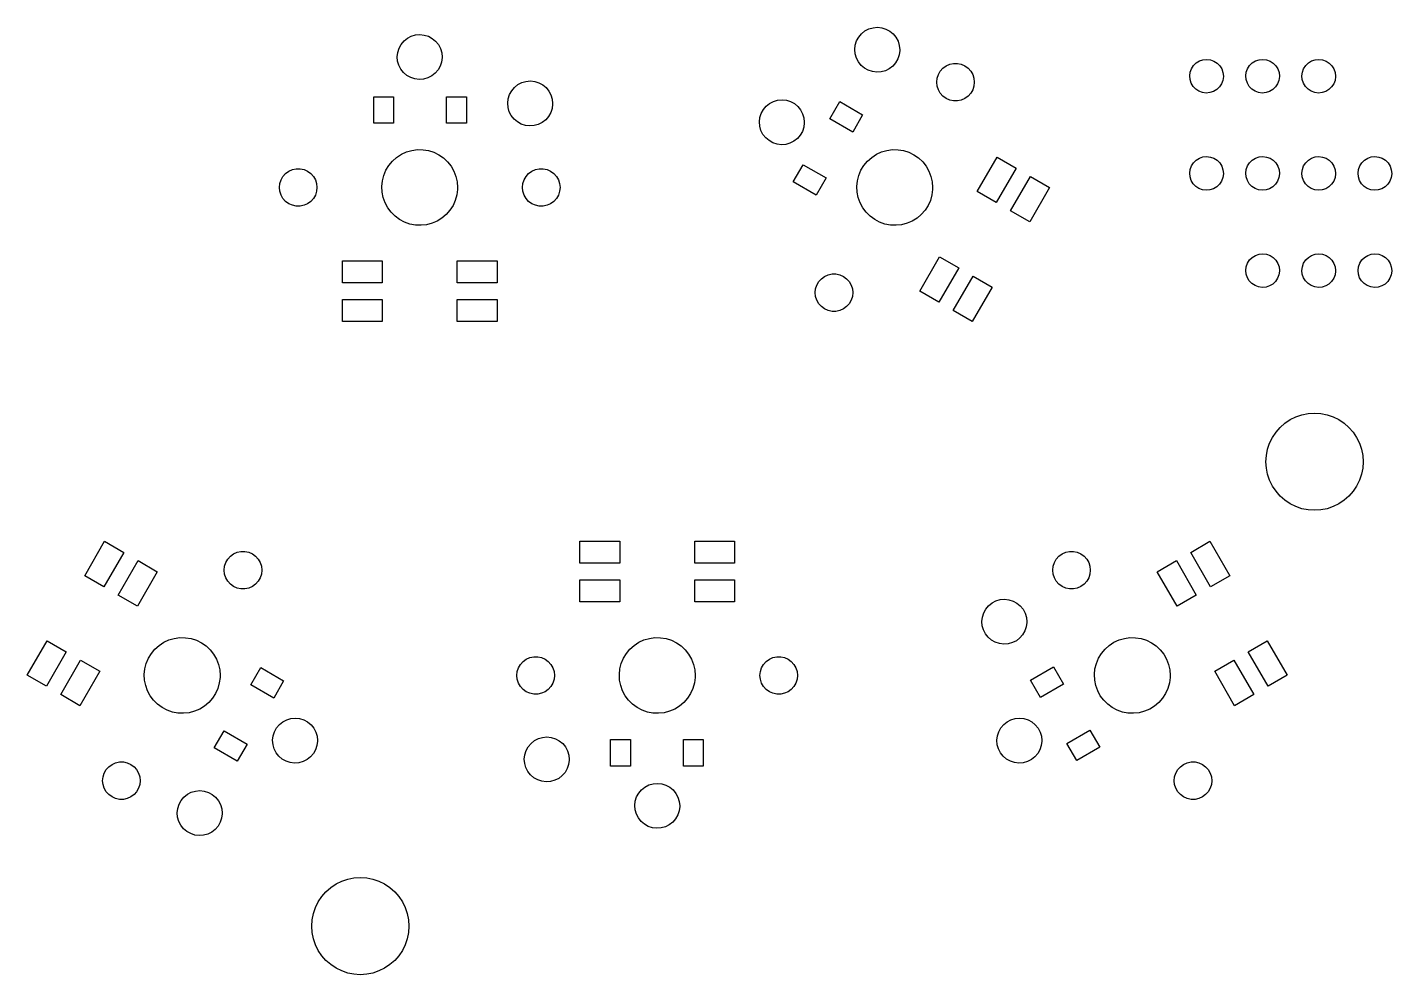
# Model space of a CAD drawing. Extents: x 192 to 316, y -163 to -63.
# Drawn here: x 191.7 to 253.5, y -162.6 to -119.8 of the extents above; entities that cross this region are included whole.
import ezdxf

# ---------------------------------------------------------------- set-up
doc = ezdxf.new("R2010")
doc.units = 0
doc.layers.add('BLACK', color=7, linetype='CONTINUOUS')

msp = doc.modelspace()

# ---------------------------------------------------------------- linework, layer by layer
at = {"layer": 'BLACK', "linetype": 'CONTINUOUS'}
for p, q in [((229.829, -119.828), (230.019, -119.772)), ((230.019, -119.772), (230.216, -119.754)), ((230.216, -119.754), (230.413, -119.775)), ((230.413, -119.775), (230.603, -119.833)), ((208.662, -120.526), (208.789, -120.374)), ((208.789, -120.374), (208.944, -120.25)), ((208.944, -120.25), (209.119, -120.158)), ((209.119, -120.158), (209.31, -120.102)), ((209.31, -120.102), (209.507, -120.084)), ((209.507, -120.084), (209.704, -120.105)), ((209.704, -120.105), (209.894, -120.163)), ((209.894, -120.163), (210.068, -120.258)), ((210.068, -120.258), (210.221, -120.384)), ((210.221, -120.384), (210.346, -120.538)), ((229.215, -120.559), (229.275, -120.37)), ((229.275, -120.37), (229.371, -120.196)), ((229.371, -120.196), (229.498, -120.044)), ((229.498, -120.044), (229.653, -119.92)), ((229.653, -119.92), (229.829, -119.828)), ((230.603, -119.833), (230.777, -119.928)), ((230.777, -119.928), (230.93, -120.054)), ((230.93, -120.054), (231.055, -120.208)), ((231.055, -120.208), (231.148, -120.383)), ((231.148, -120.383), (231.206, -120.573)), ((208.484, -121.086), (208.506, -120.889)), ((208.506, -120.889), (208.566, -120.7)), ((208.566, -120.7), (208.662, -120.526)), ((210.346, -120.538), (210.439, -120.713)), ((210.439, -120.713), (210.497, -120.903)), ((210.497, -120.903), (210.516, -121.1)), ((229.193, -120.756), (229.215, -120.559)), ((229.21, -120.953), (229.193, -120.756)), ((229.264, -121.144), (229.21, -120.953)), ((231.2, -120.995), (231.137, -121.183)), ((231.225, -120.798), (231.2, -120.995)), ((231.206, -120.573), (231.225, -120.77)), ((231.225, -120.77), (231.225, -120.798)), ((208.501, -121.283), (208.484, -121.086)), ((208.555, -121.474), (208.501, -121.283)), ((208.646, -121.65), (208.555, -121.474)), ((208.769, -121.806), (208.646, -121.65)), ((210.428, -121.513), (210.33, -121.686)), ((210.491, -121.325), (210.428, -121.513)), ((210.516, -121.128), (210.491, -121.325)), ((210.516, -121.1), (210.516, -121.128)), ((229.355, -121.32), (229.264, -121.144)), ((229.478, -121.476), (229.355, -121.32)), ((229.629, -121.604), (229.478, -121.476)), ((229.802, -121.701), (229.629, -121.604)), ((230.754, -121.628), (230.577, -121.717)), ((230.91, -121.506), (230.754, -121.628)), ((231.039, -121.356), (230.91, -121.506)), ((231.137, -121.183), (231.039, -121.356)), ((233.062, -121.737), (233.181, -121.605)), ((233.181, -121.605), (233.325, -121.5)), ((233.325, -121.5), (233.487, -121.428)), ((233.487, -121.428), (233.661, -121.391)), ((233.661, -121.391), (233.839, -121.391)), ((233.839, -121.391), (234.013, -121.428)), ((234.013, -121.428), (234.175, -121.5)), ((234.175, -121.5), (234.319, -121.605)), ((234.319, -121.605), (234.438, -121.737)), ((244.369, -121.787), (244.427, -121.627)), ((244.427, -121.627), (244.519, -121.484)), ((244.519, -121.484), (244.641, -121.366)), ((244.641, -121.366), (244.786, -121.277)), ((244.786, -121.277), (244.946, -121.222)), ((244.946, -121.222), (245.115, -121.204)), ((245.115, -121.204), (245.284, -121.224)), ((245.284, -121.224), (245.444, -121.281)), ((245.444, -121.281), (245.587, -121.372)), ((245.587, -121.372), (245.707, -121.493)), ((245.707, -121.493), (245.797, -121.637)), ((245.797, -121.637), (245.853, -121.797)), ((246.909, -121.787), (246.967, -121.627)), ((246.967, -121.627), (247.059, -121.484)), ((247.059, -121.484), (247.181, -121.366)), ((247.181, -121.366), (247.326, -121.277)), ((247.326, -121.277), (247.486, -121.222)), ((247.486, -121.222), (247.655, -121.204)), ((247.655, -121.204), (247.824, -121.224)), ((247.824, -121.224), (247.984, -121.281)), ((247.984, -121.281), (248.127, -121.372)), ((248.127, -121.372), (248.247, -121.493)), ((248.247, -121.493), (248.337, -121.637)), ((248.337, -121.637), (248.393, -121.797)), ((249.449, -121.787), (249.507, -121.627)), ((249.507, -121.627), (249.599, -121.484)), ((249.599, -121.484), (249.721, -121.366)), ((249.721, -121.366), (249.866, -121.277)), ((249.866, -121.277), (250.026, -121.222)), ((250.026, -121.222), (250.195, -121.204)), ((250.195, -121.204), (250.364, -121.224)), ((250.364, -121.224), (250.524, -121.281)), ((250.524, -121.281), (250.667, -121.372)), ((250.667, -121.372), (250.787, -121.493)), ((250.787, -121.493), (250.877, -121.637)), ((250.877, -121.637), (250.933, -121.797)), ((208.92, -121.934), (208.769, -121.806)), ((209.093, -122.031), (208.92, -121.934)), ((209.282, -122.092), (209.093, -122.031)), ((209.479, -122.116), (209.282, -122.092)), ((209.676, -122.101), (209.479, -122.116)), ((209.867, -122.047), (209.676, -122.101)), ((210.044, -121.958), (209.867, -122.047)), ((210.201, -121.836), (210.044, -121.958)), ((210.33, -121.686), (210.201, -121.836)), ((213.944, -122.35), (214.119, -122.258)), ((214.119, -122.258), (214.31, -122.202)), ((214.31, -122.202), (214.507, -122.184)), ((214.507, -122.184), (214.704, -122.205)), ((214.704, -122.205), (214.894, -122.263)), ((214.894, -122.263), (215.068, -122.358)), ((229.991, -121.762), (229.802, -121.701)), ((230.188, -121.786), (229.991, -121.762)), ((230.386, -121.77), (230.188, -121.786)), ((230.577, -121.717), (230.386, -121.77)), ((232.899, -122.237), (232.918, -122.06)), ((232.918, -122.414), (232.899, -122.237)), ((232.918, -122.06), (232.973, -121.891)), ((232.973, -121.891), (233.062, -121.737)), ((234.438, -121.737), (234.527, -121.891)), ((234.527, -121.891), (234.582, -122.06)), ((234.582, -122.06), (234.601, -122.237)), ((234.601, -122.237), (234.582, -122.414)), ((244.348, -121.955), (244.369, -121.787)), ((244.365, -122.124), (244.348, -121.955)), ((244.418, -122.286), (244.365, -122.124)), ((245.848, -122.156), (245.788, -122.314)), ((245.872, -121.987), (245.848, -122.156)), ((245.853, -121.797), (245.872, -121.966)), ((245.872, -121.966), (245.872, -121.987)), ((246.888, -121.955), (246.909, -121.787)), ((246.905, -122.124), (246.888, -121.955)), ((246.958, -122.286), (246.905, -122.124)), ((248.388, -122.156), (248.328, -122.314)), ((248.412, -121.987), (248.388, -122.156)), ((248.393, -121.797), (248.412, -121.966)), ((248.412, -121.966), (248.412, -121.987)), ((249.428, -121.955), (249.449, -121.787)), ((249.445, -122.124), (249.428, -121.955)), ((249.498, -122.286), (249.445, -122.124)), ((250.928, -122.156), (250.868, -122.314)), ((250.952, -121.987), (250.928, -122.156)), ((250.933, -121.797), (250.952, -121.966)), ((250.952, -121.966), (250.952, -121.987)), ((213.506, -122.989), (213.566, -122.8)), ((213.566, -122.8), (213.662, -122.626)), ((213.662, -122.626), (213.789, -122.474)), ((213.789, -122.474), (213.944, -122.35)), ((215.068, -122.358), (215.221, -122.484)), ((215.221, -122.484), (215.346, -122.638)), ((215.346, -122.638), (215.439, -122.813)), ((215.439, -122.813), (215.497, -123.003)), ((232.973, -122.583), (232.918, -122.414)), ((233.062, -122.737), (232.973, -122.583)), ((233.181, -122.869), (233.062, -122.737)), ((233.325, -122.974), (233.181, -122.869)), ((234.319, -122.869), (234.175, -122.974)), ((234.438, -122.737), (234.319, -122.869)), ((234.527, -122.583), (234.438, -122.737)), ((234.582, -122.414), (234.527, -122.583)), ((244.506, -122.431), (244.418, -122.286)), ((244.624, -122.553), (244.506, -122.431)), ((244.766, -122.646), (244.624, -122.553)), ((244.926, -122.705), (244.766, -122.646)), ((245.094, -122.728), (244.926, -122.705)), ((245.263, -122.712), (245.094, -122.728)), ((245.425, -122.66), (245.263, -122.712)), ((245.571, -122.573), (245.425, -122.66)), ((245.694, -122.456), (245.571, -122.573)), ((245.788, -122.314), (245.694, -122.456)), ((247.046, -122.431), (246.958, -122.286)), ((247.164, -122.553), (247.046, -122.431)), ((247.306, -122.646), (247.164, -122.553)), ((247.466, -122.705), (247.306, -122.646)), ((247.634, -122.728), (247.466, -122.705)), ((247.803, -122.712), (247.634, -122.728)), ((247.965, -122.66), (247.803, -122.712)), ((248.111, -122.573), (247.965, -122.66)), ((248.234, -122.456), (248.111, -122.573)), ((248.328, -122.314), (248.234, -122.456)), ((249.586, -122.431), (249.498, -122.286)), ((249.704, -122.553), (249.586, -122.431)), ((249.846, -122.646), (249.704, -122.553)), ((250.006, -122.705), (249.846, -122.646)), ((250.174, -122.728), (250.006, -122.705)), ((250.343, -122.712), (250.174, -122.728)), ((250.505, -122.66), (250.343, -122.712)), ((250.651, -122.573), (250.505, -122.66)), ((250.774, -122.456), (250.651, -122.573)), ((250.868, -122.314), (250.774, -122.456)), ((207.417, -124.1), (207.417, -122.9)), ((207.417, -122.9), (208.317, -122.9)), ((208.317, -122.9), (208.317, -124.1)), ((210.717, -124.1), (210.717, -122.9)), ((210.717, -122.9), (211.617, -122.9)), ((211.617, -122.9), (211.617, -124.1)), ((213.484, -123.186), (213.506, -122.989)), ((213.501, -123.383), (213.484, -123.186)), ((213.555, -123.574), (213.501, -123.383)), ((215.491, -123.425), (215.428, -123.613)), ((215.516, -123.228), (215.491, -123.425)), ((215.497, -123.003), (215.516, -123.2)), ((215.516, -123.2), (215.516, -123.228)), ((224.957, -123.65), (225.052, -123.476)), ((225.052, -123.476), (225.18, -123.324)), ((225.18, -123.324), (225.334, -123.2)), ((225.334, -123.2), (225.51, -123.108)), ((225.51, -123.108), (225.7, -123.052)), ((225.7, -123.052), (225.898, -123.034)), ((225.898, -123.034), (226.095, -123.055)), ((226.095, -123.055), (226.284, -123.113)), ((226.284, -123.113), (226.459, -123.208)), ((226.459, -123.208), (226.611, -123.334)), ((226.611, -123.334), (226.737, -123.488)), ((226.737, -123.488), (226.83, -123.663)), ((228.058, -123.896), (228.508, -123.116)), ((228.508, -123.116), (229.547, -123.716)), ((233.487, -123.046), (233.325, -122.974)), ((233.661, -123.083), (233.487, -123.046)), ((233.839, -123.083), (233.661, -123.083)), ((234.013, -123.046), (233.839, -123.083)), ((234.175, -122.974), (234.013, -123.046)), ((208.317, -124.1), (207.417, -124.1)), ((211.617, -124.1), (210.717, -124.1)), ((213.646, -123.75), (213.555, -123.574)), ((213.769, -123.906), (213.646, -123.75)), ((213.92, -124.034), (213.769, -123.906)), ((214.093, -124.131), (213.92, -124.034)), ((215.044, -124.058), (214.867, -124.147)), ((215.201, -123.936), (215.044, -124.058)), ((215.33, -123.786), (215.201, -123.936)), ((215.428, -123.613), (215.33, -123.786)), ((224.875, -124.036), (224.897, -123.839)), ((224.891, -124.233), (224.875, -124.036)), ((224.897, -123.839), (224.957, -123.65)), ((226.83, -123.663), (226.887, -123.853)), ((226.906, -124.078), (226.881, -124.275)), ((226.887, -123.853), (226.906, -124.05)), ((226.906, -124.05), (226.906, -124.078)), ((229.097, -124.496), (228.058, -123.896)), ((229.547, -123.716), (229.097, -124.496)), ((214.282, -124.192), (214.093, -124.131)), ((214.479, -124.216), (214.282, -124.192)), ((214.676, -124.201), (214.479, -124.216)), ((214.867, -124.147), (214.676, -124.201)), ((224.946, -124.424), (224.891, -124.233)), ((225.036, -124.6), (224.946, -124.424)), ((225.16, -124.756), (225.036, -124.6)), ((226.721, -124.636), (226.591, -124.786)), ((226.819, -124.463), (226.721, -124.636)), ((226.881, -124.275), (226.819, -124.463)), ((208.9, -125.394), (209.144, -125.323)), ((209.144, -125.323), (209.395, -125.289)), ((209.395, -125.289), (209.649, -125.292)), ((209.649, -125.292), (209.9, -125.333)), ((209.9, -125.333), (210.142, -125.41)), ((225.311, -124.884), (225.16, -124.756)), ((225.484, -124.981), (225.311, -124.884)), ((225.672, -125.042), (225.484, -124.981)), ((225.869, -125.066), (225.672, -125.042)), ((226.067, -125.051), (225.869, -125.066)), ((226.258, -124.997), (226.067, -125.051)), ((226.435, -124.908), (226.258, -124.997)), ((226.591, -124.786), (226.435, -124.908)), ((230.4, -125.394), (230.644, -125.323)), ((230.644, -125.323), (230.895, -125.289)), ((230.895, -125.289), (231.149, -125.292)), ((231.149, -125.292), (231.4, -125.333)), ((231.4, -125.333), (231.642, -125.41)), ((208.104, -126.004), (208.267, -125.809)), ((208.267, -125.809), (208.456, -125.64)), ((208.456, -125.64), (208.669, -125.5)), ((208.669, -125.5), (208.9, -125.394)), ((210.142, -125.41), (210.37, -125.523)), ((210.37, -125.523), (210.579, -125.668)), ((210.579, -125.668), (210.764, -125.842)), ((210.764, -125.842), (210.921, -126.041)), ((226.408, -126.754), (226.858, -125.974)), ((226.858, -125.974), (227.897, -126.574)), ((229.604, -126.004), (229.767, -125.809)), ((229.767, -125.809), (229.956, -125.64)), ((229.956, -125.64), (230.169, -125.5)), ((230.169, -125.5), (230.4, -125.394)), ((231.642, -125.41), (231.87, -125.523)), ((231.87, -125.523), (232.079, -125.668)), ((232.079, -125.668), (232.264, -125.842)), ((232.264, -125.842), (232.421, -126.041)), ((234.73, -127.19), (235.63, -125.631)), ((235.63, -125.631), (236.496, -126.131)), ((244.427, -126.027), (244.519, -125.884)), ((244.519, -125.884), (244.641, -125.766)), ((244.641, -125.766), (244.786, -125.677)), ((244.786, -125.677), (244.946, -125.622)), ((244.946, -125.622), (245.115, -125.604)), ((245.115, -125.604), (245.284, -125.624)), ((245.284, -125.624), (245.444, -125.681)), ((245.444, -125.681), (245.587, -125.772)), ((245.587, -125.772), (245.707, -125.893)), ((245.707, -125.893), (245.797, -126.037)), ((246.967, -126.027), (247.059, -125.884)), ((247.059, -125.884), (247.181, -125.766)), ((247.181, -125.766), (247.326, -125.677)), ((247.326, -125.677), (247.486, -125.622)), ((247.486, -125.622), (247.655, -125.604)), ((247.655, -125.604), (247.824, -125.624)), ((247.824, -125.624), (247.984, -125.681)), ((247.984, -125.681), (248.127, -125.772)), ((248.127, -125.772), (248.247, -125.893)), ((248.247, -125.893), (248.337, -126.037)), ((249.507, -126.027), (249.599, -125.884)), ((249.599, -125.884), (249.721, -125.766)), ((249.721, -125.766), (249.866, -125.677)), ((249.866, -125.677), (250.026, -125.622)), ((250.026, -125.622), (250.195, -125.604)), ((250.195, -125.604), (250.364, -125.624)), ((250.364, -125.624), (250.524, -125.681)), ((250.524, -125.681), (250.667, -125.772)), ((250.667, -125.772), (250.787, -125.893)), ((250.787, -125.893), (250.877, -126.037)), ((252.047, -126.027), (252.139, -125.884)), ((252.139, -125.884), (252.261, -125.766)), ((252.261, -125.766), (252.406, -125.677)), ((252.406, -125.677), (252.566, -125.622)), ((252.566, -125.622), (252.735, -125.604)), ((252.735, -125.604), (252.904, -125.624)), ((252.904, -125.624), (253.064, -125.681)), ((253.064, -125.681), (253.207, -125.772)), ((253.207, -125.772), (253.327, -125.893)), ((253.327, -125.893), (253.417, -126.037)), ((203.223, -126.654), (203.312, -126.5)), ((203.312, -126.5), (203.431, -126.368)), ((203.431, -126.368), (203.575, -126.263)), ((203.575, -126.263), (203.737, -126.191)), ((203.737, -126.191), (203.911, -126.154)), ((203.911, -126.154), (204.089, -126.154)), ((204.089, -126.154), (204.263, -126.191)), ((204.263, -126.191), (204.425, -126.263)), ((204.425, -126.263), (204.569, -126.368)), ((204.569, -126.368), (204.688, -126.5)), ((204.688, -126.5), (204.777, -126.654)), ((207.812, -126.702), (207.874, -126.456)), ((207.874, -126.456), (207.972, -126.222)), ((207.972, -126.222), (208.104, -126.004)), ((210.921, -126.041), (211.047, -126.262)), ((211.047, -126.262), (211.14, -126.499)), ((211.14, -126.499), (211.196, -126.747)), ((214.223, -126.654), (214.312, -126.5)), ((214.312, -126.5), (214.431, -126.368)), ((214.431, -126.368), (214.575, -126.263)), ((214.575, -126.263), (214.737, -126.191)), ((214.737, -126.191), (214.911, -126.154)), ((214.911, -126.154), (215.089, -126.154)), ((215.089, -126.154), (215.263, -126.191)), ((215.263, -126.191), (215.425, -126.263)), ((215.425, -126.263), (215.569, -126.368)), ((215.569, -126.368), (215.688, -126.5)), ((215.688, -126.5), (215.777, -126.654)), ((227.897, -126.574), (227.447, -127.354)), ((229.312, -126.702), (229.374, -126.456)), ((229.374, -126.456), (229.472, -126.222)), ((229.472, -126.222), (229.604, -126.004)), ((232.421, -126.041), (232.547, -126.262)), ((232.547, -126.262), (232.64, -126.499)), ((232.64, -126.499), (232.696, -126.747)), ((236.496, -126.131), (235.596, -127.69)), ((236.245, -128.065), (237.145, -126.506)), ((237.145, -126.506), (238.011, -127.006)), ((244.348, -126.355), (244.369, -126.187)), ((244.365, -126.524), (244.348, -126.355)), ((244.418, -126.686), (244.365, -126.524)), ((244.369, -126.187), (244.427, -126.027)), ((245.848, -126.556), (245.788, -126.714)), ((245.797, -126.037), (245.853, -126.197)), ((245.872, -126.387), (245.848, -126.556)), ((245.853, -126.197), (245.872, -126.366)), ((245.872, -126.366), (245.872, -126.387)), ((246.888, -126.355), (246.909, -126.187)), ((246.905, -126.524), (246.888, -126.355)), ((246.958, -126.686), (246.905, -126.524)), ((246.909, -126.187), (246.967, -126.027)), ((248.388, -126.556), (248.328, -126.714)), ((248.337, -126.037), (248.393, -126.197)), ((248.412, -126.387), (248.388, -126.556)), ((248.393, -126.197), (248.412, -126.366)), ((248.412, -126.366), (248.412, -126.387)), ((249.428, -126.355), (249.449, -126.187)), ((249.445, -126.524), (249.428, -126.355)), ((249.498, -126.686), (249.445, -126.524)), ((249.449, -126.187), (249.507, -126.027)), ((250.928, -126.556), (250.868, -126.714)), ((250.877, -126.037), (250.933, -126.197)), ((250.952, -126.387), (250.928, -126.556)), ((250.933, -126.197), (250.952, -126.366)), ((250.952, -126.366), (250.952, -126.387)), ((251.968, -126.355), (251.989, -126.187)), ((251.985, -126.524), (251.968, -126.355)), ((252.038, -126.686), (251.985, -126.524)), ((251.989, -126.187), (252.047, -126.027)), ((253.468, -126.556), (253.408, -126.714)), ((253.417, -126.037), (253.473, -126.197)), ((253.492, -126.387), (253.468, -126.556)), ((253.473, -126.197), (253.492, -126.366)), ((253.492, -126.366), (253.492, -126.387)), ((203.149, -127), (203.168, -126.823)), ((203.168, -127.177), (203.149, -127)), ((203.168, -126.823), (203.223, -126.654)), ((203.223, -127.346), (203.168, -127.177)), ((204.777, -126.654), (204.832, -126.823)), ((204.832, -127.177), (204.777, -127.346)), ((204.832, -126.823), (204.851, -127)), ((204.851, -127), (204.832, -127.177)), ((207.786, -126.955), (207.812, -126.702)), ((207.798, -127.209), (207.786, -126.955)), ((207.848, -127.458), (207.798, -127.209)), ((211.212, -127.09), (211.18, -127.342)), ((211.196, -126.747), (211.214, -127)), ((211.214, -127), (211.212, -127.09)), ((214.149, -127), (214.168, -126.823)), ((214.168, -127.177), (214.149, -127)), ((214.168, -126.823), (214.223, -126.654)), ((214.223, -127.346), (214.168, -127.177)), ((215.777, -126.654), (215.832, -126.823)), ((215.832, -127.177), (215.777, -127.346)), ((215.832, -126.823), (215.851, -127)), ((215.851, -127), (215.832, -127.177)), ((227.447, -127.354), (226.408, -126.754)), ((229.286, -126.955), (229.312, -126.702)), ((229.298, -127.209), (229.286, -126.955)), ((229.348, -127.458), (229.298, -127.209)), ((232.712, -127.09), (232.68, -127.342)), ((232.696, -126.747), (232.714, -127)), ((232.714, -127), (232.712, -127.09)), ((235.596, -127.69), (234.73, -127.19)), ((238.011, -127.006), (237.111, -128.565)), ((244.506, -126.831), (244.418, -126.686)), ((244.624, -126.953), (244.506, -126.831)), ((244.766, -127.046), (244.624, -126.953)), ((244.926, -127.105), (244.766, -127.046)), ((245.094, -127.128), (244.926, -127.105)), ((245.263, -127.112), (245.094, -127.128)), ((245.425, -127.06), (245.263, -127.112)), ((245.571, -126.973), (245.425, -127.06)), ((245.694, -126.856), (245.571, -126.973)), ((245.788, -126.714), (245.694, -126.856)), ((247.046, -126.831), (246.958, -126.686)), ((247.164, -126.953), (247.046, -126.831)), ((247.306, -127.046), (247.164, -126.953)), ((247.466, -127.105), (247.306, -127.046)), ((247.634, -127.128), (247.466, -127.105)), ((247.803, -127.112), (247.634, -127.128)), ((247.965, -127.06), (247.803, -127.112)), ((248.111, -126.973), (247.965, -127.06)), ((248.234, -126.856), (248.111, -126.973)), ((248.328, -126.714), (248.234, -126.856)), ((249.586, -126.831), (249.498, -126.686)), ((249.704, -126.953), (249.586, -126.831)), ((249.846, -127.046), (249.704, -126.953)), ((250.006, -127.105), (249.846, -127.046)), ((250.174, -127.128), (250.006, -127.105)), ((250.343, -127.112), (250.174, -127.128)), ((250.505, -127.06), (250.343, -127.112)), ((250.651, -126.973), (250.505, -127.06)), ((250.774, -126.856), (250.651, -126.973)), ((250.868, -126.714), (250.774, -126.856)), ((252.126, -126.831), (252.038, -126.686)), ((252.244, -126.953), (252.126, -126.831)), ((252.386, -127.046), (252.244, -126.953)), ((252.546, -127.105), (252.386, -127.046)), ((252.714, -127.128), (252.546, -127.105)), ((252.883, -127.112), (252.714, -127.128)), ((253.045, -127.06), (252.883, -127.112)), ((253.191, -126.973), (253.045, -127.06)), ((253.314, -126.856), (253.191, -126.973)), ((253.408, -126.714), (253.314, -126.856)), ((203.312, -127.5), (203.223, -127.346)), ((203.431, -127.632), (203.312, -127.5)), ((203.575, -127.737), (203.431, -127.632)), ((203.737, -127.809), (203.575, -127.737)), ((203.911, -127.846), (203.737, -127.809)), ((204.263, -127.809), (204.089, -127.846)), ((204.425, -127.737), (204.263, -127.809)), ((204.569, -127.632), (204.425, -127.737)), ((204.688, -127.5), (204.569, -127.632)), ((204.777, -127.346), (204.688, -127.5)), ((207.934, -127.697), (207.848, -127.458)), ((208.054, -127.921), (207.934, -127.697)), ((211.007, -127.818), (210.869, -128.032)), ((211.111, -127.586), (211.007, -127.818)), ((211.18, -127.342), (211.111, -127.586)), ((214.312, -127.5), (214.223, -127.346)), ((214.431, -127.632), (214.312, -127.5)), ((214.575, -127.737), (214.431, -127.632)), ((214.737, -127.809), (214.575, -127.737)), ((214.911, -127.846), (214.737, -127.809)), ((215.263, -127.809), (215.089, -127.846)), ((215.425, -127.737), (215.263, -127.809)), ((215.569, -127.632), (215.425, -127.737)), ((215.688, -127.5), (215.569, -127.632)), ((215.777, -127.346), (215.688, -127.5)), ((229.434, -127.697), (229.348, -127.458)), ((229.554, -127.921), (229.434, -127.697)), ((232.507, -127.818), (232.369, -128.032)), ((232.611, -127.586), (232.507, -127.818)), ((232.68, -127.342), (232.611, -127.586)), ((204.089, -127.846), (203.911, -127.846)), ((208.206, -128.125), (208.054, -127.921)), ((208.387, -128.304), (208.206, -128.125)), ((208.591, -128.454), (208.387, -128.304)), ((210.508, -128.387), (210.292, -128.521)), ((210.702, -128.223), (210.508, -128.387)), ((210.869, -128.032), (210.702, -128.223)), ((215.089, -127.846), (214.911, -127.846)), ((229.706, -128.125), (229.554, -127.921)), ((229.887, -128.304), (229.706, -128.125)), ((230.091, -128.454), (229.887, -128.304)), ((232.008, -128.387), (231.792, -128.521)), ((232.202, -128.223), (232.008, -128.387)), ((232.369, -128.032), (232.202, -128.223)), ((237.111, -128.565), (236.245, -128.065)), ((208.816, -128.572), (208.591, -128.454)), ((209.056, -128.656), (208.816, -128.572)), ((209.306, -128.703), (209.056, -128.656)), ((209.56, -128.713), (209.306, -128.703)), ((209.812, -128.686), (209.56, -128.713)), ((210.058, -128.621), (209.812, -128.686)), ((210.292, -128.521), (210.058, -128.621)), ((230.316, -128.572), (230.091, -128.454)), ((230.556, -128.656), (230.316, -128.572)), ((230.806, -128.703), (230.556, -128.656)), ((231.06, -128.713), (230.806, -128.703)), ((231.312, -128.686), (231.06, -128.713)), ((231.558, -128.621), (231.312, -128.686)), ((231.792, -128.521), (231.558, -128.621)), ((232.13, -131.694), (233.03, -130.135)), ((233.03, -130.135), (233.896, -130.635)), ((246.967, -130.427), (247.059, -130.284)), ((247.059, -130.284), (247.181, -130.166)), ((247.181, -130.166), (247.326, -130.077)), ((247.326, -130.077), (247.486, -130.022)), ((247.486, -130.022), (247.655, -130.004)), ((247.655, -130.004), (247.824, -130.024)), ((247.824, -130.024), (247.984, -130.081)), ((247.984, -130.081), (248.127, -130.172)), ((248.127, -130.172), (248.247, -130.293)), ((248.247, -130.293), (248.337, -130.437)), ((249.507, -130.427), (249.599, -130.284)), ((249.599, -130.284), (249.721, -130.166)), ((249.721, -130.166), (249.866, -130.077)), ((249.866, -130.077), (250.026, -130.022)), ((250.026, -130.022), (250.195, -130.004)), ((250.195, -130.004), (250.364, -130.024)), ((250.364, -130.024), (250.524, -130.081)), ((250.524, -130.081), (250.667, -130.172)), ((250.667, -130.172), (250.787, -130.293)), ((250.787, -130.293), (250.877, -130.437)), ((252.047, -130.427), (252.139, -130.284)), ((252.139, -130.284), (252.261, -130.166)), ((252.261, -130.166), (252.406, -130.077)), ((252.406, -130.077), (252.566, -130.022)), ((252.566, -130.022), (252.735, -130.004)), ((252.735, -130.004), (252.904, -130.024)), ((252.904, -130.024), (253.064, -130.081)), ((253.064, -130.081), (253.207, -130.172)), ((253.207, -130.172), (253.327, -130.293)), ((253.327, -130.293), (253.417, -130.437)), ((206, -131.325), (206, -130.325)), ((206, -130.325), (207.8, -130.325)), ((207.8, -130.325), (207.8, -131.325)), ((211.2, -131.325), (211.2, -130.325)), ((211.2, -130.325), (213, -130.325)), ((213, -130.325), (213, -131.325)), ((233.896, -130.635), (232.996, -132.194)), ((246.888, -130.755), (246.909, -130.587)), ((246.905, -130.924), (246.888, -130.755)), ((246.909, -130.587), (246.967, -130.427)), ((248.337, -130.437), (248.393, -130.597)), ((248.412, -130.787), (248.388, -130.956)), ((248.393, -130.597), (248.412, -130.766)), ((248.412, -130.766), (248.412, -130.787)), ((249.428, -130.755), (249.449, -130.587)), ((249.445, -130.924), (249.428, -130.755)), ((249.449, -130.587), (249.507, -130.427)), ((250.877, -130.437), (250.933, -130.597)), ((250.952, -130.787), (250.928, -130.956)), ((250.933, -130.597), (250.952, -130.766)), ((250.952, -130.766), (250.952, -130.787)), ((251.968, -130.755), (251.989, -130.587)), ((251.985, -130.924), (251.968, -130.755)), ((251.989, -130.587), (252.047, -130.427)), ((253.417, -130.437), (253.473, -130.597)), ((253.492, -130.787), (253.468, -130.956)), ((253.473, -130.597), (253.492, -130.766)), ((253.492, -130.766), (253.492, -130.787)), ((207.8, -131.325), (206, -131.325)), ((213, -131.325), (211.2, -131.325)), ((227.418, -131.586), (227.473, -131.417)), ((227.473, -131.417), (227.562, -131.263)), ((227.562, -131.263), (227.681, -131.131)), ((227.681, -131.131), (227.825, -131.026)), ((227.825, -131.026), (227.987, -130.954)), ((227.987, -130.954), (228.161, -130.917)), ((228.161, -130.917), (228.339, -130.917)), ((228.339, -130.917), (228.513, -130.954)), ((228.513, -130.954), (228.675, -131.026)), ((228.675, -131.026), (228.819, -131.131)), ((228.819, -131.131), (228.938, -131.263)), ((228.938, -131.263), (229.027, -131.417)), ((229.027, -131.417), (229.082, -131.586)), ((233.645, -132.569), (234.545, -131.01)), ((235.411, -131.51), (234.511, -133.069)), ((234.545, -131.01), (235.411, -131.51)), ((246.958, -131.086), (246.905, -130.924)), ((247.046, -131.231), (246.958, -131.086)), ((247.164, -131.353), (247.046, -131.231)), ((247.306, -131.446), (247.164, -131.353)), ((247.466, -131.505), (247.306, -131.446)), ((247.634, -131.528), (247.466, -131.505)), ((247.803, -131.512), (247.634, -131.528)), ((247.965, -131.46), (247.803, -131.512)), ((248.111, -131.373), (247.965, -131.46)), ((248.234, -131.256), (248.111, -131.373)), ((248.328, -131.114), (248.234, -131.256)), ((248.388, -130.956), (248.328, -131.114)), ((249.498, -131.086), (249.445, -130.924)), ((249.586, -131.231), (249.498, -131.086)), ((249.704, -131.353), (249.586, -131.231)), ((249.846, -131.446), (249.704, -131.353)), ((250.006, -131.505), (249.846, -131.446)), ((250.174, -131.528), (250.006, -131.505)), ((250.343, -131.512), (250.174, -131.528)), ((250.505, -131.46), (250.343, -131.512)), ((250.651, -131.373), (250.505, -131.46)), ((250.774, -131.256), (250.651, -131.373)), ((250.868, -131.114), (250.774, -131.256)), ((250.928, -130.956), (250.868, -131.114)), ((252.038, -131.086), (251.985, -130.924)), ((252.126, -131.231), (252.038, -131.086)), ((252.244, -131.353), (252.126, -131.231)), ((252.386, -131.446), (252.244, -131.353)), ((252.546, -131.505), (252.386, -131.446)), ((252.714, -131.528), (252.546, -131.505)), ((252.883, -131.512), (252.714, -131.528)), ((253.045, -131.46), (252.883, -131.512)), ((253.191, -131.373), (253.045, -131.46)), ((253.314, -131.256), (253.191, -131.373)), ((253.408, -131.114), (253.314, -131.256)), ((253.468, -130.956), (253.408, -131.114)), ((206, -133.075), (206, -132.075)), ((206, -132.075), (207.8, -132.075)), ((207.8, -132.075), (207.8, -133.075)), ((211.2, -133.075), (211.2, -132.075)), ((211.2, -132.075), (213, -132.075)), ((213, -132.075), (213, -133.075)), ((227.399, -131.763), (227.418, -131.586)), ((227.418, -131.94), (227.399, -131.763)), ((227.473, -132.109), (227.418, -131.94)), ((227.562, -132.263), (227.473, -132.109)), ((229.027, -132.109), (228.938, -132.263)), ((229.082, -131.94), (229.027, -132.109)), ((229.082, -131.586), (229.101, -131.763)), ((229.101, -131.763), (229.082, -131.94)), ((232.996, -132.194), (232.13, -131.694)), ((227.681, -132.395), (227.562, -132.263)), ((227.825, -132.5), (227.681, -132.395)), ((227.987, -132.572), (227.825, -132.5)), ((228.161, -132.609), (227.987, -132.572)), ((228.339, -132.609), (228.161, -132.609)), ((228.513, -132.572), (228.339, -132.609)), ((228.675, -132.5), (228.513, -132.572)), ((228.819, -132.395), (228.675, -132.5)), ((228.938, -132.263), (228.819, -132.395)), ((234.511, -133.069), (233.645, -132.569)), ((207.8, -133.075), (206, -133.075)), ((213, -133.075), (211.2, -133.075)), ((248.444, -137.858), (248.661, -137.668)), ((248.661, -137.668), (248.9, -137.508)), ((248.9, -137.508), (249.158, -137.381)), ((249.158, -137.381), (249.431, -137.288)), ((249.431, -137.288), (249.713, -137.232)), ((249.713, -137.232), (250, -137.213)), ((250, -137.213), (250.287, -137.232)), ((250.287, -137.232), (250.569, -137.288)), ((250.569, -137.288), (250.842, -137.381)), ((250.842, -137.381), (251.1, -137.508)), ((251.1, -137.508), (251.339, -137.668)), ((251.339, -137.668), (251.556, -137.858)), ((247.967, -138.571), (248.095, -138.313)), ((248.095, -138.313), (248.255, -138.074)), ((248.255, -138.074), (248.444, -137.858)), ((251.556, -137.858), (251.745, -138.074)), ((251.745, -138.074), (251.905, -138.313)), ((251.905, -138.313), (252.033, -138.571)), ((247.819, -139.126), (247.875, -138.844)), ((247.875, -138.844), (247.967, -138.571)), ((252.033, -138.571), (252.125, -138.844)), ((252.125, -138.844), (252.181, -139.126)), ((247.8, -139.413), (247.819, -139.126)), ((247.819, -139.7), (247.8, -139.413)), ((252.181, -139.126), (252.2, -139.413)), ((252.2, -139.413), (252.181, -139.7)), ((247.875, -139.983), (247.819, -139.7)), ((247.967, -140.255), (247.875, -139.983)), ((252.125, -139.983), (252.033, -140.255)), ((252.181, -139.7), (252.125, -139.983)), ((248.095, -140.513), (247.967, -140.255)), ((248.255, -140.753), (248.095, -140.513)), ((248.444, -140.969), (248.255, -140.753)), ((251.745, -140.753), (251.556, -140.969)), ((251.905, -140.513), (251.745, -140.753)), ((252.033, -140.255), (251.905, -140.513)), ((248.661, -141.159), (248.444, -140.969)), ((248.9, -141.319), (248.661, -141.159)), ((249.158, -141.446), (248.9, -141.319)), ((251.1, -141.319), (250.842, -141.446)), ((251.339, -141.159), (251.1, -141.319)), ((251.556, -140.969), (251.339, -141.159)), ((249.431, -141.538), (249.158, -141.446)), ((249.713, -141.595), (249.431, -141.538)), ((250, -141.613), (249.713, -141.595)), ((250.287, -141.595), (250, -141.613)), ((250.569, -141.538), (250.287, -141.595)), ((250.842, -141.446), (250.569, -141.538)), ((194.339, -144.574), (195.239, -143.016)), ((195.239, -143.016), (196.105, -143.516)), ((216.75, -144.009), (216.75, -143.009)), ((216.75, -143.009), (218.55, -143.009)), ((218.55, -143.009), (218.55, -144.009)), ((221.95, -144.009), (221.95, -143.009)), ((221.95, -143.009), (223.75, -143.009)), ((223.75, -143.009), (223.75, -144.009)), ((244.395, -143.516), (245.261, -143.016)), ((245.261, -143.016), (246.161, -144.574)), ((196.105, -143.516), (195.205, -145.074)), ((200.723, -143.975), (200.812, -143.821)), ((200.812, -143.821), (200.931, -143.689)), ((200.931, -143.689), (201.075, -143.584)), ((201.075, -143.584), (201.237, -143.512)), ((201.237, -143.512), (201.411, -143.475)), ((201.411, -143.475), (201.589, -143.475)), ((201.589, -143.475), (201.763, -143.512)), ((201.763, -143.512), (201.925, -143.584)), ((201.925, -143.584), (202.069, -143.689)), ((202.069, -143.689), (202.188, -143.821)), ((202.188, -143.821), (202.277, -143.975)), ((238.223, -143.975), (238.312, -143.821)), ((238.312, -143.821), (238.431, -143.689)), ((238.431, -143.689), (238.575, -143.584)), ((238.575, -143.584), (238.737, -143.512)), ((238.737, -143.512), (238.911, -143.475)), ((238.911, -143.475), (239.089, -143.475)), ((239.089, -143.475), (239.263, -143.512)), ((239.263, -143.512), (239.425, -143.584)), ((239.425, -143.584), (239.569, -143.689)), ((239.569, -143.689), (239.688, -143.821)), ((239.688, -143.821), (239.777, -143.975)), ((245.295, -145.074), (244.395, -143.516)), ((195.854, -145.449), (196.754, -143.891)), ((197.62, -144.391), (196.72, -145.949)), ((196.754, -143.891), (197.62, -144.391)), ((200.649, -144.321), (200.668, -144.144)), ((200.668, -144.498), (200.649, -144.321)), ((200.668, -144.144), (200.723, -143.975)), ((200.723, -144.667), (200.668, -144.498)), ((202.277, -143.975), (202.332, -144.144)), ((202.332, -144.498), (202.277, -144.667)), ((202.332, -144.144), (202.351, -144.321)), ((202.351, -144.321), (202.332, -144.498)), ((218.55, -144.009), (216.75, -144.009)), ((223.75, -144.009), (221.95, -144.009)), ((238.149, -144.321), (238.168, -144.144)), ((238.168, -144.498), (238.149, -144.321)), ((238.168, -144.144), (238.223, -143.975)), ((238.223, -144.667), (238.168, -144.498)), ((239.777, -143.975), (239.832, -144.144)), ((239.832, -144.498), (239.777, -144.667)), ((239.832, -144.144), (239.851, -144.321)), ((239.851, -144.321), (239.832, -144.498)), ((242.88, -144.391), (243.746, -143.891)), ((243.78, -145.949), (242.88, -144.391)), ((243.746, -143.891), (244.646, -145.449)), ((195.205, -145.074), (194.339, -144.574)), ((200.812, -144.821), (200.723, -144.667)), ((200.931, -144.953), (200.812, -144.821)), ((201.075, -145.058), (200.931, -144.953)), ((201.237, -145.13), (201.075, -145.058)), ((201.925, -145.058), (201.763, -145.13)), ((202.069, -144.953), (201.925, -145.058)), ((202.188, -144.821), (202.069, -144.953)), ((202.277, -144.667), (202.188, -144.821)), ((216.75, -145.759), (216.75, -144.759)), ((216.75, -144.759), (218.55, -144.759)), ((218.55, -144.759), (218.55, -145.759)), ((221.95, -145.759), (221.95, -144.759)), ((221.95, -144.759), (223.75, -144.759)), ((223.75, -144.759), (223.75, -145.759)), ((238.312, -144.821), (238.223, -144.667)), ((238.431, -144.953), (238.312, -144.821)), ((238.575, -145.058), (238.431, -144.953)), ((238.737, -145.13), (238.575, -145.058)), ((239.425, -145.058), (239.263, -145.13)), ((239.569, -144.953), (239.425, -145.058)), ((239.688, -144.821), (239.569, -144.953)), ((239.777, -144.667), (239.688, -144.821)), ((246.161, -144.574), (245.295, -145.074)), ((196.72, -145.949), (195.854, -145.449)), ((201.411, -145.167), (201.237, -145.13)), ((201.589, -145.167), (201.411, -145.167)), ((201.763, -145.13), (201.589, -145.167)), ((235.403, -145.804), (235.579, -145.712)), ((235.579, -145.712), (235.769, -145.656)), ((235.769, -145.656), (235.966, -145.638)), ((235.966, -145.638), (236.163, -145.659)), ((236.163, -145.659), (236.353, -145.717)), ((236.353, -145.717), (236.527, -145.812)), ((238.911, -145.167), (238.737, -145.13)), ((239.089, -145.167), (238.911, -145.167)), ((239.263, -145.13), (239.089, -145.167)), ((244.646, -145.449), (243.78, -145.949)), ((218.55, -145.759), (216.75, -145.759)), ((223.75, -145.759), (221.95, -145.759)), ((234.965, -146.443), (235.025, -146.254)), ((235.025, -146.254), (235.121, -146.08)), ((235.121, -146.08), (235.248, -145.928)), ((235.248, -145.928), (235.403, -145.804)), ((236.527, -145.812), (236.68, -145.938)), ((236.68, -145.938), (236.805, -146.092)), ((236.805, -146.092), (236.898, -146.267)), ((236.898, -146.267), (236.956, -146.457)), ((234.943, -146.64), (234.965, -146.443)), ((234.96, -146.837), (234.943, -146.64)), ((235.014, -147.028), (234.96, -146.837)), ((236.95, -146.879), (236.887, -147.067)), ((236.975, -146.682), (236.95, -146.879)), ((236.956, -146.457), (236.975, -146.654)), ((236.975, -146.654), (236.975, -146.682)), ((191.739, -149.078), (192.639, -147.519)), ((192.639, -147.519), (193.505, -148.019)), ((197.706, -147.724), (197.919, -147.585)), ((197.919, -147.585), (198.15, -147.478)), ((198.15, -147.478), (198.394, -147.407)), ((198.394, -147.407), (198.645, -147.373)), ((198.645, -147.373), (198.899, -147.376)), ((198.899, -147.376), (199.15, -147.417)), ((199.15, -147.417), (199.392, -147.494)), ((199.392, -147.494), (199.62, -147.607)), ((219.206, -147.724), (219.419, -147.585)), ((219.419, -147.585), (219.65, -147.478)), ((219.65, -147.478), (219.894, -147.407)), ((219.894, -147.407), (220.145, -147.373)), ((220.145, -147.373), (220.399, -147.376)), ((220.399, -147.376), (220.65, -147.417)), ((220.65, -147.417), (220.892, -147.494)), ((220.892, -147.494), (221.12, -147.607)), ((235.105, -147.204), (235.014, -147.028)), ((235.228, -147.36), (235.105, -147.204)), ((235.379, -147.488), (235.228, -147.36)), ((235.552, -147.585), (235.379, -147.488)), ((235.741, -147.646), (235.552, -147.585)), ((236.504, -147.512), (236.327, -147.601)), ((236.66, -147.39), (236.504, -147.512)), ((236.789, -147.24), (236.66, -147.39)), ((236.887, -147.067), (236.789, -147.24)), ((240.706, -147.724), (240.919, -147.585)), ((240.919, -147.585), (241.15, -147.478)), ((241.15, -147.478), (241.394, -147.407)), ((241.394, -147.407), (241.645, -147.373)), ((241.645, -147.373), (241.899, -147.376)), ((241.899, -147.376), (242.15, -147.417)), ((242.15, -147.417), (242.392, -147.494)), ((242.392, -147.494), (242.62, -147.607)), ((246.995, -148.019), (247.861, -147.519)), ((247.861, -147.519), (248.761, -149.078)), ((193.505, -148.019), (192.605, -149.578)), ((197.222, -148.306), (197.354, -148.088)), ((197.354, -148.088), (197.517, -147.893)), ((197.517, -147.893), (197.706, -147.724)), ((199.62, -147.607), (199.829, -147.752)), ((199.829, -147.752), (200.014, -147.926)), ((200.014, -147.926), (200.171, -148.125)), ((200.171, -148.125), (200.297, -148.346)), ((218.722, -148.306), (218.854, -148.088)), ((218.854, -148.088), (219.017, -147.893)), ((219.017, -147.893), (219.206, -147.724)), ((221.12, -147.607), (221.329, -147.752)), ((221.329, -147.752), (221.514, -147.926)), ((221.514, -147.926), (221.671, -148.125)), ((221.671, -148.125), (221.797, -148.346)), ((235.938, -147.67), (235.741, -147.646)), ((236.136, -147.655), (235.938, -147.67)), ((236.327, -147.601), (236.136, -147.655)), ((240.222, -148.306), (240.354, -148.088)), ((240.354, -148.088), (240.517, -147.893)), ((240.517, -147.893), (240.706, -147.724)), ((242.62, -147.607), (242.829, -147.752)), ((242.829, -147.752), (243.014, -147.926)), ((243.014, -147.926), (243.171, -148.125)), ((243.171, -148.125), (243.297, -148.346)), ((247.895, -149.578), (246.995, -148.019)), ((193.254, -149.953), (194.154, -148.394)), ((194.154, -148.394), (195.02, -148.894)), ((197.036, -149.039), (197.062, -148.786)), ((197.062, -148.786), (197.124, -148.54)), ((197.124, -148.54), (197.222, -148.306)), ((200.297, -148.346), (200.39, -148.583)), ((200.39, -148.583), (200.446, -148.831)), ((201.853, -149.51), (202.303, -148.731)), ((202.303, -148.731), (203.342, -149.331)), ((213.918, -148.907), (213.973, -148.738)), ((213.973, -148.738), (214.062, -148.584)), ((214.062, -148.584), (214.181, -148.452)), ((214.181, -148.452), (214.325, -148.347)), ((214.325, -148.347), (214.487, -148.275)), ((214.487, -148.275), (214.661, -148.238)), ((214.661, -148.238), (214.839, -148.238)), ((214.839, -148.238), (215.013, -148.275)), ((215.013, -148.275), (215.175, -148.347)), ((215.175, -148.347), (215.319, -148.452)), ((215.319, -148.452), (215.438, -148.584)), ((215.438, -148.584), (215.527, -148.738)), ((215.527, -148.738), (215.582, -148.907)), ((218.536, -149.039), (218.562, -148.786)), ((218.562, -148.786), (218.624, -148.54)), ((218.624, -148.54), (218.722, -148.306)), ((221.797, -148.346), (221.89, -148.583)), ((221.89, -148.583), (221.946, -148.831)), ((224.918, -148.907), (224.973, -148.738)), ((224.973, -148.738), (225.062, -148.584)), ((225.062, -148.584), (225.181, -148.452)), ((225.181, -148.452), (225.325, -148.347)), ((225.325, -148.347), (225.487, -148.275)), ((225.487, -148.275), (225.661, -148.238)), ((225.661, -148.238), (225.839, -148.238)), ((225.839, -148.238), (226.013, -148.275)), ((226.013, -148.275), (226.175, -148.347)), ((226.175, -148.347), (226.319, -148.452)), ((226.319, -148.452), (226.438, -148.584)), ((226.438, -148.584), (226.527, -148.738)), ((226.527, -148.738), (226.582, -148.907)), ((237.141, -149.3), (238.18, -148.7)), ((238.18, -148.7), (238.63, -149.48)), ((240.036, -149.039), (240.062, -148.786)), ((240.062, -148.786), (240.124, -148.54)), ((240.124, -148.54), (240.222, -148.306)), ((243.297, -148.346), (243.39, -148.583)), ((243.39, -148.583), (243.446, -148.831)), ((245.48, -148.894), (246.346, -148.394)), ((246.346, -148.394), (247.246, -149.953)), ((192.605, -149.578), (191.739, -149.078)), ((195.02, -148.894), (194.12, -150.453)), ((197.048, -149.293), (197.036, -149.039)), ((197.098, -149.542), (197.048, -149.293)), ((200.43, -149.426), (200.361, -149.67)), ((200.462, -149.174), (200.43, -149.426)), ((200.446, -148.831), (200.464, -149.084)), ((200.464, -149.084), (200.462, -149.174)), ((203.342, -149.331), (202.892, -150.11)), ((213.899, -149.084), (213.918, -148.907)), ((213.918, -149.261), (213.899, -149.084)), ((213.973, -149.43), (213.918, -149.261)), ((214.062, -149.584), (213.973, -149.43)), ((215.527, -149.43), (215.438, -149.584)), ((215.582, -149.261), (215.527, -149.43)), ((215.582, -148.907), (215.601, -149.084)), ((215.601, -149.084), (215.582, -149.261)), ((218.548, -149.293), (218.536, -149.039)), ((218.598, -149.542), (218.548, -149.293)), ((221.93, -149.426), (221.861, -149.67)), ((221.962, -149.174), (221.93, -149.426)), ((221.946, -148.831), (221.964, -149.084)), ((221.964, -149.084), (221.962, -149.174)), ((224.899, -149.084), (224.918, -148.907)), ((224.918, -149.261), (224.899, -149.084)), ((224.973, -149.43), (224.918, -149.261)), ((225.062, -149.584), (224.973, -149.43)), ((226.527, -149.43), (226.438, -149.584)), ((226.582, -149.261), (226.527, -149.43)), ((226.582, -148.907), (226.601, -149.084)), ((226.601, -149.084), (226.582, -149.261)), ((237.591, -150.08), (237.141, -149.3)), ((240.048, -149.293), (240.036, -149.039)), ((240.098, -149.542), (240.048, -149.293)), ((243.43, -149.426), (243.361, -149.67)), ((243.462, -149.174), (243.43, -149.426)), ((243.446, -148.831), (243.464, -149.084)), ((243.464, -149.084), (243.462, -149.174)), ((246.38, -150.453), (245.48, -148.894)), ((248.761, -149.078), (247.895, -149.578)), ((194.12, -150.453), (193.254, -149.953)), ((197.184, -149.781), (197.098, -149.542)), ((197.304, -150.005), (197.184, -149.781)), ((197.456, -150.209), (197.304, -150.005)), ((200.257, -149.902), (200.119, -150.116)), ((200.361, -149.67), (200.257, -149.902)), ((202.892, -150.11), (201.853, -149.51)), ((214.181, -149.716), (214.062, -149.584)), ((214.325, -149.821), (214.181, -149.716)), ((214.487, -149.893), (214.325, -149.821)), ((214.661, -149.93), (214.487, -149.893)), ((214.839, -149.93), (214.661, -149.93)), ((215.013, -149.893), (214.839, -149.93)), ((215.175, -149.821), (215.013, -149.893)), ((215.319, -149.716), (215.175, -149.821)), ((215.438, -149.584), (215.319, -149.716)), ((218.684, -149.781), (218.598, -149.542)), ((218.804, -150.005), (218.684, -149.781)), ((218.956, -150.209), (218.804, -150.005)), ((221.757, -149.902), (221.619, -150.116)), ((221.861, -149.67), (221.757, -149.902)), ((225.181, -149.716), (225.062, -149.584)), ((225.325, -149.821), (225.181, -149.716)), ((225.487, -149.893), (225.325, -149.821)), ((225.661, -149.93), (225.487, -149.893)), ((225.839, -149.93), (225.661, -149.93)), ((226.013, -149.893), (225.839, -149.93)), ((226.175, -149.821), (226.013, -149.893)), ((226.319, -149.716), (226.175, -149.821)), ((226.438, -149.584), (226.319, -149.716)), ((238.63, -149.48), (237.591, -150.08)), ((240.184, -149.781), (240.098, -149.542)), ((240.304, -150.005), (240.184, -149.781)), ((240.456, -150.209), (240.304, -150.005)), ((243.257, -149.902), (243.119, -150.116)), ((243.361, -149.67), (243.257, -149.902)), ((247.246, -149.953), (246.38, -150.453)), ((197.637, -150.388), (197.456, -150.209)), ((197.841, -150.538), (197.637, -150.388)), ((198.066, -150.656), (197.841, -150.538)), ((198.306, -150.74), (198.066, -150.656)), ((199.542, -150.605), (199.308, -150.705)), ((199.758, -150.471), (199.542, -150.605)), ((199.952, -150.307), (199.758, -150.471)), ((200.119, -150.116), (199.952, -150.307)), ((219.137, -150.388), (218.956, -150.209)), ((219.341, -150.538), (219.137, -150.388)), ((219.566, -150.656), (219.341, -150.538)), ((219.806, -150.74), (219.566, -150.656)), ((221.042, -150.605), (220.808, -150.705)), ((221.258, -150.471), (221.042, -150.605)), ((221.452, -150.307), (221.258, -150.471)), ((221.619, -150.116), (221.452, -150.307)), ((240.637, -150.388), (240.456, -150.209)), ((240.841, -150.538), (240.637, -150.388)), ((241.066, -150.656), (240.841, -150.538)), ((241.306, -150.74), (241.066, -150.656)), ((242.542, -150.605), (242.308, -150.705)), ((242.758, -150.471), (242.542, -150.605)), ((242.952, -150.307), (242.758, -150.471)), ((243.119, -150.116), (242.952, -150.307)), ((198.556, -150.788), (198.306, -150.74)), ((198.81, -150.798), (198.556, -150.788)), ((199.062, -150.77), (198.81, -150.798)), ((199.308, -150.705), (199.062, -150.77)), ((203.149, -151.308), (203.303, -151.184)), ((203.303, -151.184), (203.479, -151.092)), ((203.479, -151.092), (203.669, -151.036)), ((203.669, -151.036), (203.867, -151.018)), ((203.867, -151.018), (204.064, -151.039)), ((204.064, -151.039), (204.253, -151.097)), ((204.253, -151.097), (204.428, -151.192)), ((204.428, -151.192), (204.58, -151.318)), ((220.056, -150.788), (219.806, -150.74)), ((220.31, -150.798), (220.056, -150.788)), ((220.562, -150.77), (220.31, -150.798)), ((220.808, -150.705), (220.562, -150.77)), ((235.93, -151.308), (236.084, -151.184)), ((236.084, -151.184), (236.26, -151.092)), ((236.26, -151.092), (236.45, -151.036)), ((236.45, -151.036), (236.648, -151.018)), ((236.648, -151.018), (236.845, -151.039)), ((236.845, -151.039), (237.034, -151.097)), ((237.034, -151.097), (237.209, -151.192)), ((237.209, -151.192), (237.361, -151.318)), ((241.556, -150.788), (241.306, -150.74)), ((241.81, -150.798), (241.556, -150.788)), ((242.062, -150.77), (241.81, -150.798)), ((242.308, -150.705), (242.062, -150.77)), ((200.203, -152.368), (200.653, -151.588)), ((200.653, -151.588), (201.692, -152.188)), ((202.844, -152.02), (202.866, -151.823)), ((202.866, -151.823), (202.926, -151.634)), ((202.926, -151.634), (203.021, -151.46)), ((203.021, -151.46), (203.149, -151.308)), ((204.58, -151.318), (204.706, -151.472)), ((204.706, -151.472), (204.799, -151.647)), ((204.799, -151.647), (204.856, -151.837)), ((204.856, -151.837), (204.876, -152.034)), ((214.869, -151.942), (215.06, -151.886)), ((215.06, -151.886), (215.257, -151.868)), ((215.257, -151.868), (215.454, -151.889)), ((215.454, -151.889), (215.644, -151.947)), ((235.625, -152.02), (235.647, -151.823)), ((235.647, -151.823), (235.707, -151.634)), ((235.707, -151.634), (235.802, -151.46)), ((235.802, -151.46), (235.93, -151.308)), ((237.361, -151.318), (237.487, -151.472)), ((237.487, -151.472), (237.58, -151.647)), ((237.58, -151.647), (237.637, -151.837)), ((237.637, -151.837), (237.656, -152.034)), ((238.791, -152.158), (239.83, -151.558)), ((239.83, -151.558), (240.28, -152.338)), ((201.242, -152.968), (200.203, -152.368)), ((201.692, -152.188), (201.242, -152.968)), ((202.86, -152.218), (202.844, -152.02)), ((202.915, -152.408), (202.86, -152.218)), ((203.006, -152.584), (202.915, -152.408)), ((204.788, -152.447), (204.69, -152.62)), ((204.85, -152.259), (204.788, -152.447)), ((204.875, -152.062), (204.85, -152.259)), ((204.876, -152.034), (204.875, -152.062)), ((214.256, -152.673), (214.316, -152.484)), ((214.316, -152.484), (214.412, -152.31)), ((214.412, -152.31), (214.539, -152.158)), ((214.539, -152.158), (214.694, -152.034)), ((214.694, -152.034), (214.869, -151.942)), ((215.644, -151.947), (215.818, -152.042)), ((215.818, -152.042), (215.971, -152.168)), ((215.971, -152.168), (216.096, -152.322)), ((216.096, -152.322), (216.189, -152.497)), ((216.189, -152.497), (216.247, -152.687)), ((218.133, -153.184), (218.133, -151.984)), ((218.133, -151.984), (219.033, -151.984)), ((219.033, -151.984), (219.033, -153.184)), ((221.433, -153.184), (221.433, -151.984)), ((221.433, -151.984), (222.333, -151.984)), ((222.333, -151.984), (222.333, -153.184)), ((235.641, -152.218), (235.625, -152.02)), ((235.696, -152.408), (235.641, -152.218)), ((235.786, -152.584), (235.696, -152.408)), ((237.569, -152.447), (237.471, -152.62)), ((237.631, -152.259), (237.569, -152.447)), ((237.656, -152.062), (237.631, -152.259)), ((237.656, -152.034), (237.656, -152.062)), ((239.241, -152.938), (238.791, -152.158)), ((240.28, -152.338), (239.241, -152.938)), ((195.431, -153.215), (195.575, -153.11)), ((195.575, -153.11), (195.737, -153.038)), ((195.737, -153.038), (195.911, -153.001)), ((195.911, -153.001), (196.089, -153.001)), ((196.089, -153.001), (196.263, -153.038)), ((196.263, -153.038), (196.425, -153.11)), ((196.425, -153.11), (196.569, -153.215)), ((203.129, -152.74), (203.006, -152.584)), ((203.28, -152.868), (203.129, -152.74)), ((203.453, -152.965), (203.28, -152.868)), ((203.641, -153.026), (203.453, -152.965)), ((203.838, -153.05), (203.641, -153.026)), ((204.036, -153.035), (203.838, -153.05)), ((204.227, -152.981), (204.036, -153.035)), ((204.404, -152.892), (204.227, -152.981)), ((204.56, -152.77), (204.404, -152.892)), ((204.69, -152.62), (204.56, -152.77)), ((214.234, -152.87), (214.256, -152.673)), ((214.251, -153.068), (214.234, -152.87)), ((214.305, -153.258), (214.251, -153.068)), ((216.241, -153.109), (216.178, -153.297)), ((216.266, -152.912), (216.241, -153.109)), ((216.247, -152.687), (216.266, -152.884)), ((216.266, -152.884), (216.266, -152.912)), ((235.91, -152.74), (235.786, -152.584)), ((236.061, -152.868), (235.91, -152.74)), ((236.234, -152.965), (236.061, -152.868)), ((236.422, -153.026), (236.234, -152.965)), ((236.619, -153.05), (236.422, -153.026)), ((236.817, -153.035), (236.619, -153.05)), ((237.008, -152.981), (236.817, -153.035)), ((237.185, -152.892), (237.008, -152.981)), ((237.341, -152.77), (237.185, -152.892)), ((237.471, -152.62), (237.341, -152.77)), ((243.931, -153.215), (244.075, -153.11)), ((244.075, -153.11), (244.237, -153.038)), ((244.237, -153.038), (244.411, -153.001)), ((244.411, -153.001), (244.589, -153.001)), ((244.589, -153.001), (244.763, -153.038)), ((244.763, -153.038), (244.925, -153.11)), ((244.925, -153.11), (245.069, -153.215)), ((195.149, -153.847), (195.168, -153.67)), ((195.168, -153.67), (195.223, -153.501)), ((195.223, -153.501), (195.312, -153.347)), ((195.312, -153.347), (195.431, -153.215)), ((196.569, -153.215), (196.688, -153.347)), ((196.688, -153.347), (196.777, -153.501)), ((196.777, -153.501), (196.832, -153.67)), ((196.832, -153.67), (196.851, -153.847)), ((214.396, -153.434), (214.305, -153.258)), ((214.519, -153.59), (214.396, -153.434)), ((214.67, -153.718), (214.519, -153.59)), ((214.843, -153.815), (214.67, -153.718)), ((215.794, -153.742), (215.617, -153.831)), ((215.951, -153.62), (215.794, -153.742)), ((216.08, -153.47), (215.951, -153.62)), ((216.178, -153.297), (216.08, -153.47)), ((219.033, -153.184), (218.133, -153.184)), ((222.333, -153.184), (221.433, -153.184)), ((243.649, -153.847), (243.668, -153.67)), ((243.668, -153.67), (243.723, -153.501)), ((243.723, -153.501), (243.812, -153.347)), ((243.812, -153.347), (243.931, -153.215)), ((245.069, -153.215), (245.188, -153.347)), ((245.188, -153.347), (245.277, -153.501)), ((245.277, -153.501), (245.332, -153.67)), ((245.332, -153.67), (245.351, -153.847)), ((195.168, -154.024), (195.149, -153.847)), ((195.223, -154.193), (195.168, -154.024)), ((195.312, -154.347), (195.223, -154.193)), ((195.431, -154.48), (195.312, -154.347)), ((196.688, -154.347), (196.569, -154.48)), ((196.777, -154.193), (196.688, -154.347)), ((196.832, -154.024), (196.777, -154.193)), ((196.851, -153.847), (196.832, -154.024)), ((198.985, -154.464), (199.16, -154.372)), ((199.16, -154.372), (199.351, -154.316)), ((199.351, -154.316), (199.548, -154.298)), ((199.548, -154.298), (199.745, -154.319)), ((199.745, -154.319), (199.935, -154.378)), ((199.935, -154.378), (200.109, -154.472)), ((215.032, -153.876), (214.843, -153.815)), ((215.229, -153.9), (215.032, -153.876)), ((215.426, -153.885), (215.229, -153.9)), ((215.617, -153.831), (215.426, -153.885)), ((219.412, -154.41), (219.539, -154.258)), ((219.539, -154.258), (219.694, -154.134)), ((219.694, -154.134), (219.869, -154.042)), ((219.869, -154.042), (220.06, -153.986)), ((220.06, -153.986), (220.257, -153.968)), ((220.257, -153.968), (220.454, -153.989)), ((220.454, -153.989), (220.644, -154.047)), ((220.644, -154.047), (220.818, -154.142)), ((220.818, -154.142), (220.971, -154.268)), ((220.971, -154.268), (221.096, -154.422)), ((243.668, -154.024), (243.649, -153.847)), ((243.723, -154.193), (243.668, -154.024)), ((243.812, -154.347), (243.723, -154.193)), ((243.931, -154.48), (243.812, -154.347)), ((245.188, -154.347), (245.069, -154.48)), ((245.277, -154.193), (245.188, -154.347)), ((245.332, -154.024), (245.277, -154.193)), ((245.351, -153.847), (245.332, -154.024)), ((195.575, -154.584), (195.431, -154.48)), ((195.737, -154.656), (195.575, -154.584)), ((195.911, -154.693), (195.737, -154.656)), ((196.089, -154.693), (195.911, -154.693)), ((196.263, -154.656), (196.089, -154.693)), ((196.425, -154.584), (196.263, -154.656)), ((196.569, -154.48), (196.425, -154.584)), ((198.547, -155.103), (198.607, -154.914)), ((198.607, -154.914), (198.703, -154.74)), ((198.703, -154.74), (198.83, -154.588)), ((198.83, -154.588), (198.985, -154.464)), ((200.109, -154.472), (200.262, -154.598)), ((200.262, -154.598), (200.387, -154.752)), ((200.387, -154.752), (200.48, -154.927)), ((200.48, -154.927), (200.538, -155.117)), ((219.234, -154.97), (219.256, -154.773)), ((219.251, -155.168), (219.234, -154.97)), ((219.256, -154.773), (219.316, -154.584)), ((219.316, -154.584), (219.412, -154.41)), ((221.096, -154.422), (221.189, -154.597)), ((221.189, -154.597), (221.247, -154.787)), ((221.247, -154.787), (221.266, -154.984)), ((221.266, -154.984), (221.266, -155.012)), ((244.075, -154.584), (243.931, -154.48)), ((244.237, -154.656), (244.075, -154.584)), ((244.411, -154.693), (244.237, -154.656)), ((244.589, -154.693), (244.411, -154.693)), ((244.763, -154.656), (244.589, -154.693)), ((244.925, -154.584), (244.763, -154.656)), ((245.069, -154.48), (244.925, -154.584)), ((198.525, -155.3), (198.547, -155.103)), ((198.542, -155.498), (198.525, -155.3)), ((198.596, -155.688), (198.542, -155.498)), ((200.532, -155.539), (200.469, -155.727)), ((200.557, -155.343), (200.532, -155.539)), ((200.538, -155.117), (200.557, -155.314)), ((200.557, -155.314), (200.557, -155.343)), ((219.305, -155.358), (219.251, -155.168)), ((219.396, -155.534), (219.305, -155.358)), ((219.519, -155.69), (219.396, -155.534)), ((221.08, -155.57), (220.951, -155.72)), ((221.178, -155.397), (221.08, -155.57)), ((221.241, -155.209), (221.178, -155.397)), ((221.266, -155.012), (221.241, -155.209)), ((198.687, -155.865), (198.596, -155.688)), ((198.81, -156.02), (198.687, -155.865)), ((198.961, -156.149), (198.81, -156.02)), ((199.134, -156.245), (198.961, -156.149)), ((200.085, -156.172), (199.908, -156.261)), ((200.242, -156.05), (200.085, -156.172)), ((200.371, -155.9), (200.242, -156.05)), ((200.469, -155.727), (200.371, -155.9)), ((219.67, -155.818), (219.519, -155.69)), ((219.843, -155.915), (219.67, -155.818)), ((220.032, -155.976), (219.843, -155.915)), ((220.229, -156), (220.032, -155.976)), ((220.426, -155.985), (220.229, -156)), ((220.617, -155.931), (220.426, -155.985)), ((220.794, -155.842), (220.617, -155.931)), ((220.951, -155.72), (220.794, -155.842)), ((199.323, -156.307), (199.134, -156.245)), ((199.52, -156.33), (199.323, -156.307)), ((199.717, -156.315), (199.52, -156.33)), ((199.908, -156.261), (199.717, -156.315)), ((205.257, -158.872), (205.473, -158.683)), ((205.473, -158.683), (205.712, -158.523)), ((205.712, -158.523), (205.971, -158.395)), ((205.971, -158.395), (206.243, -158.303)), ((206.243, -158.303), (206.525, -158.247)), ((206.525, -158.247), (206.812, -158.228)), ((206.812, -158.228), (207.1, -158.247)), ((207.1, -158.247), (207.382, -158.303)), ((207.382, -158.303), (207.654, -158.395)), ((207.654, -158.395), (207.912, -158.523)), ((207.912, -158.523), (208.152, -158.683)), ((208.152, -158.683), (208.368, -158.872)), ((204.907, -159.328), (205.067, -159.089)), ((205.067, -159.089), (205.257, -158.872)), ((208.368, -158.872), (208.558, -159.089)), ((208.558, -159.089), (208.718, -159.328)), ((204.631, -160.141), (204.687, -159.859)), ((204.687, -159.859), (204.78, -159.586)), ((204.78, -159.586), (204.907, -159.328)), ((208.718, -159.328), (208.845, -159.586)), ((208.845, -159.586), (208.938, -159.859)), ((208.938, -159.859), (208.994, -160.141)), ((204.612, -160.428), (204.631, -160.141)), ((204.631, -160.715), (204.612, -160.428)), ((208.994, -160.141), (209.012, -160.428)), ((209.012, -160.428), (208.994, -160.715)), ((204.687, -160.997), (204.631, -160.715)), ((204.78, -161.27), (204.687, -160.997)), ((208.938, -160.997), (208.845, -161.27)), ((208.994, -160.715), (208.938, -160.997)), ((204.907, -161.528), (204.78, -161.27)), ((205.067, -161.767), (204.907, -161.528)), ((205.257, -161.984), (205.067, -161.767)), ((208.558, -161.767), (208.368, -161.984)), ((208.718, -161.528), (208.558, -161.767)), ((208.845, -161.27), (208.718, -161.528)), ((205.473, -162.173), (205.257, -161.984)), ((205.712, -162.333), (205.473, -162.173)), ((205.971, -162.46), (205.712, -162.333)), ((207.912, -162.333), (207.654, -162.46)), ((208.152, -162.173), (207.912, -162.333)), ((208.368, -161.984), (208.152, -162.173)), ((206.243, -162.553), (205.971, -162.46)), ((206.525, -162.609), (206.243, -162.553)), ((206.812, -162.628), (206.525, -162.609)), ((207.1, -162.609), (206.812, -162.628)), ((207.382, -162.553), (207.1, -162.609)), ((207.654, -162.46), (207.382, -162.553))]:
    msp.add_line(p, q, dxfattribs=at)

doc.saveas('drawing.dxf')
